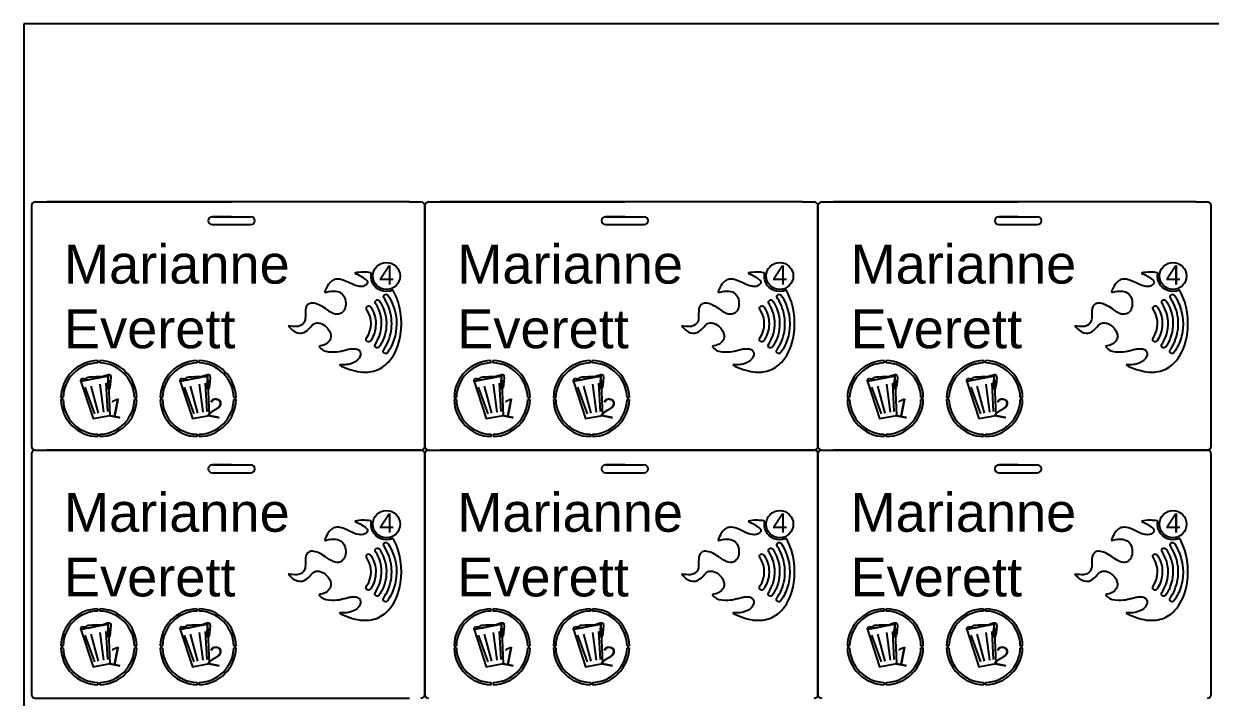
# Model space of a CAD drawing. Header units: millimetres. Extents: x 0 to 527, y 0 to 420.
# Drawn here: x -0.1 to 258.4, y 273.3 to 420 of the extents above; entities that cross this region are included whole.
import ezdxf

# ---------------------------------------------------------------- set-up
doc = ezdxf.new("R2010")
doc.units = ezdxf.units.MM
doc.layers.add('LAYER_1', color=7, linetype='Continuous')
doc.styles.get("Standard").update_dxf_attribs({"font": 'arial.ttf'})

# ---------------------------------------------------------------- blocks, each defined once
blk = doc.blocks.new('logo')
at = {"color": 5}
blk.add_circle((244.328999, 239.509559), 31.824546, dxfattribs=at)
at = {"layer": 'LAYER_1', "color": 5}
for points in [[(189.684987, 248.70084), (189.684987, 248.70084)], [(240.154483, 207.920638), (240.154483, 207.920638)], [(243.060265, 196.613201), (243.060265, 196.613201)], [(202.790682, 169.616882), (202.790682, 169.616882)], [(223.06657, 183.419313), (223.066585, 183.419313)]]:
    blk.add_lwpolyline(points, dxfattribs=at)
for points in [[(123.115821, 231.467646), (115.934837, 229.454806), (109.609385, 223.22072), (104.471515, 213.105563)], [(135.251376, 231.793965), (132.064272, 232.348481), (125.642108, 232.175764), (123.115821, 231.467646)], [(157.688043, 223.283201), (145.951115, 228.962517), (141.233356, 230.753175), (135.251376, 231.793965)], [(178.572487, 215.336882), (172.480546, 216.583288), (168.013487, 218.286883), (157.688043, 223.283201)], [(185.35464, 248.559729), (178.032664, 248.066337), (170.388043, 246.842458), (170.388043, 246.16966)], [(170.388043, 246.16966), (170.388043, 245.980221), (171.435793, 245.413462), (172.716376, 244.89966)], [(172.716376, 244.89966), (179.840723, 242.0412), (192.953304, 234.112652), (196.802279, 230.338757)], [(189.684987, 248.70084), (188.183588, 248.694603), (186.726474, 248.652171), (185.35464, 248.559729)], [(202.993529, 247.695424), (199.062309, 248.367313), (194.189183, 248.719543), (189.684987, 248.70084)], [(196.802279, 230.338757), (199.019812, 228.16448), (199.849517, 226.593423), (199.853807, 224.553201)], [(199.853807, 224.553201), (199.856347, 223.322357), (199.686088, 222.738033), (199.042418, 221.730979)], [(208.664432, 246.47834), (208.472255, 246.670517), (206.552995, 247.087074), (202.993529, 247.695424)], [(208.285196, 237.711813), (208.18911, 240.819407), (208.257707, 243.228408), (208.470404, 244.449868)], [(209.158321, 230.144729), (208.564308, 232.383313), (208.407816, 233.746068), (208.285196, 237.711813)], [(208.470404, 244.449868), (208.652443, 245.49516), (208.737663, 246.405109), (208.664432, 246.47834)], [(251.182973, 203.562924), (232.246991, 199.983547), (214.120089, 211.445924), (209.158321, 230.144729)], [(104.471515, 213.105563), (101.804357, 207.854609), (99.260626, 201.128757), (99.94714, 201.128757)], [(99.94714, 201.128757), (100.012858, 201.128757), (101.632108, 201.503099), (103.545473, 201.966604)], [(103.545473, 201.966604), (119.867971, 205.920673), (132.261184, 204.647425), (139.846307, 198.235979)], [(139.846307, 198.235979), (143.46095, 195.18065), (146.090891, 190.635924), (147.519223, 184.980354)], [(189.579154, 215.195771), (187.386635, 214.653924), (181.544499, 214.728812), (178.572487, 215.336882)], [(199.042418, 221.730979), (197.069216, 218.643795), (193.475932, 216.158798), (189.579154, 215.195771)], [(238.915126, 194.699382), (240.159139, 196.078021), (241.319798, 196.613201), (243.060265, 196.613201)], [(243.060265, 196.613201), (245.853275, 196.613201), (247.146806, 195.408364), (250.680265, 189.531188)], [(259.041098, 206.041188), (257.174563, 205.221109), (253.00857, 203.908008), (251.182973, 203.562924)], [(262.630613, 200.846535), (260.15466, 205.585125), (259.649725, 206.308593), (259.041098, 206.041188)], [(277.314988, 101.786535), (282.520311, 136.458695), (277.074833, 173.202555), (262.630613, 200.846535)], [(62.790821, 174.423479), (59.34191, 172.675784), (56.333091, 168.383794), (54.897418, 163.169868)], [(90.095821, 169.819729), (78.243351, 175.981298), (68.949615, 177.544374), (62.790821, 174.423479)], [(105.882626, 159.941951), (99.567732, 164.511205), (95.941746, 166.780695), (90.095821, 169.819729)], [(147.519223, 184.980354), (150.3812, 173.648184), (148.343516, 161.918721), (142.403946, 155.558688)], [(197.878251, 166.821118), (198.934301, 168.623135), (200.851818, 169.635909), (202.790682, 169.616882)], [(202.790682, 169.616882), (203.671983, 169.608246), (204.554763, 169.384884), (205.36596, 168.928965)], [(205.36596, 168.928965), (208.239727, 167.313819), (213.957958, 156.324904), (216.513737, 147.506535)], [(218.092418, 176.134451), (217.717991, 177.119269), (217.721369, 178.866317), (218.101223, 179.873896)], [(220.226723, 172.430285), (219.211991, 174.046794), (218.25154, 175.71593), (218.092418, 176.134451)], [(218.101223, 179.873896), (218.475207, 180.865851), (219.929374, 182.407007), (221.038098, 182.98716)], [(229.504779, 151.792785), (227.471842, 158.656539), (223.946661, 166.50429), (220.226723, 172.430285)], [(221.038098, 182.98716), (221.568267, 183.264576), (222.29918, 183.408083), (223.06657, 183.419313)], [(223.066585, 183.419313), (224.053231, 183.433762), (225.10161, 183.234508), (225.897626, 182.82841)], [(225.897626, 182.82841), (227.282335, 182.121982), (227.847895, 181.414598), (230.307348, 177.351535)], [(230.307348, 177.351535), (240.317875, 160.813976), (245.085924, 141.819994), (244.039223, 122.591604)], [(239.453112, 186.391465), (237.044402, 190.135169), (236.895691, 192.461399), (238.915126, 194.699382)], [(256.086585, 139.604313), (253.931079, 157.168782), (248.589004, 172.192146), (239.453112, 186.391465)], [(250.680265, 189.531188), (266.169953, 163.767316), (271.430256, 133.736269), (265.611585, 104.326535)], [(54.23596, 150.469868), (54.197944, 139.393312), (54.083097, 138.034779), (52.79839, 134.418479)], [(54.897418, 163.169868), (54.312216, 161.044594), (54.269694, 160.299267), (54.23596, 150.469868)], [(128.478043, 149.64966), (121.691394, 149.631456), (117.471221, 151.556819), (105.882626, 159.941951)], [(134.528182, 150.566882), (132.115848, 149.742164), (131.542691, 149.657872), (128.478043, 149.64966)], [(142.403946, 155.558688), (140.036646, 153.023804), (138.07924, 151.780903), (134.528182, 150.566882)], [(197.26089, 163.796049), (197.151492, 165.315897), (197.232617, 165.71943), (197.878251, 166.821118)], [(199.289362, 158.936535), (197.59297, 161.704858), (197.373694, 162.228857), (197.26089, 163.796049)], [(198.716098, 95.410076), (211.077889, 115.000301), (211.300785, 139.335205), (199.289362, 158.936535)], [(216.513737, 147.506535), (218.516731, 140.595463), (219.196223, 135.583137), (219.203668, 127.689243)], [(220.138529, 82.798271), (232.957613, 103.176575), (236.396795, 128.523441), (229.504779, 151.792785)], [(256.086585, 115.615424), (256.788474, 121.334871), (256.788474, 133.884865), (256.086585, 139.604313)], [(14.116307, 122.274104), (13.997678, 122.155475), (15.928619, 120.06685), (18.411376, 117.626257)], [(19.046376, 121.833132), (16.449415, 122.195937), (14.234939, 122.392736), (14.116307, 122.274104)], [(18.411376, 117.626257), (26.419516, 109.754122), (33.387648, 106.027087), (40.997973, 105.543618)], [(37.461376, 121.480354), (33.832411, 120.731173), (25.845829, 120.88322), (19.046376, 121.833132)], [(52.79839, 134.418479), (50.293146, 127.366511), (45.207394, 123.079476), (37.461376, 121.480354)], [(40.997973, 105.543618), (49.591541, 104.997687), (58.605668, 110.243552), (66.830126, 120.580771)], [(66.830126, 120.580771), (71.249108, 126.134935), (73.94796, 128.110632), (78.383598, 129.047438)], [(78.383598, 129.047438), (81.281183, 129.659405), (85.925186, 129.462262), (89.072765, 128.597646)], [(89.072765, 128.597646), (93.923098, 127.265295), (99.471226, 123.84103), (103.92471, 119.425424)], [(103.92471, 119.425424), (107.117272, 116.260016), (109.039513, 113.700506), (110.812696, 110.253201)], [(219.203668, 127.689243), (219.211627, 119.245786), (218.337463, 113.387937), (215.966932, 106.055146)], [(244.039223, 122.591604), (243.475815, 112.241573), (241.64132, 103.424886), (238.086098, 93.92841)], [(240.070473, 69.895425), (248.714635, 83.574204), (254.009426, 98.689391), (256.086585, 115.615424)], [(113.361515, 92.402646), (112.111042, 88.642131), (109.210227, 84.852939), (105.000682, 81.466535)], [(110.812696, 110.253201), (114.084563, 103.892246), (115.01359, 97.370897), (113.361515, 92.402646)], [(196.775821, 90.471188), (196.775821, 92.282961), (196.822418, 92.409086), (198.716098, 95.410076)], [(197.57839, 87.446118), (196.889012, 88.440889), (196.775821, 88.885505), (196.775821, 90.471188)], [(199.827348, 85.567576), (198.930918, 86.014286), (198.083286, 86.717556), (197.57839, 87.446118)], [(203.752001, 85.144243), (202.157892, 84.701515), (201.395051, 84.786357), (199.827348, 85.567576)], [(208.144085, 89.439313), (206.256791, 86.518366), (205.287999, 85.57083), (203.752001, 85.144243)], [(215.966932, 106.055146), (213.953937, 99.828327), (211.532752, 94.683919), (208.144085, 89.439313)], [(238.086098, 93.92841), (234.572652, 84.543516), (228.103673, 73.129384), (225.456654, 71.641675)], [(251.800335, 40.826536), (264.511824, 55.796246), (273.710265, 77.775827), (277.314988, 101.786535)], [(265.611585, 104.326535), (263.041923, 91.338507), (258.668749, 79.64663), (252.082557, 68.184453)], [(86.347557, 74.384522), (86.2346, 73.803017), (89.302539, 70.285558), (91.427557, 68.563689)], [(90.016446, 75.442855), (87.512567, 74.984961), (86.402429, 74.66701), (86.347557, 74.384522)], [(105.000682, 81.466535), (101.289516, 78.481055), (96.850801, 76.692687), (90.016446, 75.442855)], [(91.427557, 68.563689), (97.849617, 63.359999), (104.666898, 61.392351), (116.210196, 61.39348)], [(116.210196, 61.39348), (124.81904, 61.394327), (131.694225, 62.024038), (137.914848, 63.386675)], [(137.914848, 63.386675), (139.24501, 63.678047), (143.188876, 64.69322), (146.681376, 65.644453)], [(146.681376, 65.644453), (150.173876, 66.595685), (154.936376, 67.77599), (157.26471, 68.263828)], [(157.26471, 68.263828), (161.040346, 69.054908), (162.032024, 69.154337), (166.436932, 69.17223)], [(166.436932, 69.17223), (172.036703, 69.194977), (174.180678, 68.808672), (177.58471, 67.196675)], [(177.58471, 67.196675), (182.533059, 64.853361), (184.769752, 60.122109), (183.537835, 54.584869)], [(217.695543, 73.952369), (217.085147, 75.238685), (217.103396, 77.695589), (217.730821, 78.84716)], [(221.046932, 71.024314), (219.854131, 71.39477), (218.238383, 72.808421), (217.695543, 73.952369)], [(217.730821, 78.84716), (218.00222, 79.345279), (219.084866, 81.123279), (220.138529, 82.798271)], [(225.456654, 71.641675), (224.168589, 70.917744), (222.254662, 70.649223), (221.046932, 71.024314)], [(237.010126, 60.952508), (236.592279, 62.060817), (236.638555, 64.255324), (237.098321, 65.097647)], [(239.955821, 57.874522), (238.893285, 58.350177), (237.403713, 59.908551), (237.010126, 60.952508)], [(237.098321, 65.097647), (237.310131, 65.485703), (238.648155, 67.644703), (240.070473, 69.895425)], [(244.242071, 57.777508), (243.157127, 57.367583), (240.982616, 57.414858), (239.955821, 57.874522)], [(252.082557, 68.184453), (248.149017, 61.338783), (245.952275, 58.423664), (244.242071, 57.777508)], [(141.671932, 31.380911), (136.460111, 31.38204), (134.263598, 31.291173), (134.263598, 31.07223)], [(134.263598, 31.07223), (134.263598, 30.90106), (136.518893, 29.712896), (139.273043, 28.426397)], [(139.273043, 28.426397), (157.534999, 19.895999), (173.061873, 15.381368), (188.309154, 14.182993)], [(158.314223, 33.083064), (152.866832, 31.709451), (149.653941, 31.379218), (141.671932, 31.380911)], [(179.569085, 46.047647), (175.432999, 40.251449), (167.468829, 35.391495), (158.314223, 33.083064)], [(183.537835, 54.584869), (182.984498, 52.097732), (181.294013, 48.464917), (179.569085, 46.047647)], [(204.819154, 14.694521), (217.927891, 16.514583), (228.780735, 20.948832), (239.188529, 28.743897)], [(239.188529, 28.743897), (242.329962, 31.096716), (248.806688, 37.301064), (251.800335, 40.826536)], [(188.309154, 14.182993), (191.162483, 13.958734), (201.943428, 14.295247), (204.819154, 14.694521)]]:
    blk.add_open_spline(points, degree=3, dxfattribs=at)
blk = doc.blocks.new('beer')
at = {"layer": 'LAYER_1', "color": 5}
for points in [[(24.945156, 244.869537), (24.945156, 244.869537)], [(24.996826, 244.726992), (50.396826, 44.349214), (140.304763, 44.349214), (170.139682, 244.726992), (24.996826, 244.726992)], [(39.914285, 211.666674), (62.895237, 67.73334)], [(71.44254, 211.505403), (81.925081, 67.57207)], [(118.130159, 211.666671), (110.469841, 67.733337)], [(150.142222, 211.021595), (130.386667, 67.088262)]]:
    blk.add_lwpolyline(points, dxfattribs=at)
for points in [[(24.945156, 244.869537), (24.945156, 244.869537), (27.2849, 260.445957), (35.26735, 258.307799)], [(35.26735, 258.307799), (43.249799, 256.169644), (46.218763, 253.188096), (52.633231, 254.185901)], [(52.633231, 254.185901), (59.047699, 255.183706), (61.151268, 261.140153), (74.978012, 259.14454)], [(74.978012, 259.14454), (88.804756, 257.148927), (122.349469, 251.957037), (128.717003, 249.879196)], [(128.717003, 249.879196), (138.342127, 246.738342), (146.616793, 250.705556), (150.953831, 251.16209)], [(150.953831, 251.16209), (156.370491, 251.732267), (163.186, 252.720939), (165.920922, 252.587527)], [(167.203817, 239.616046), (166.817974, 245.918145), (164.63803, 244.726992), (162.072241, 244.726992)], [(165.920922, 252.587527), (171.765217, 252.30244), (179.890208, 253.971703), (181.173103, 244.726992)], [(162.072241, 244.726992), (159.506454, 244.726992), (24.945156, 244.869537), (24.945156, 244.869537)], [(165.350749, 186.019597), (162.098076, 178.196001), (154.171052, 177.873292), (155.515228, 184.59416)], [(155.515228, 184.59416), (157.225754, 193.146786), (158.021367, 199.271313), (158.22356, 206.688443)], [(158.22356, 206.688443), (158.319591, 210.211228), (167.631449, 232.631402), (167.203817, 239.616046)], [(181.173103, 244.726992), (182.443907, 235.569397), (170.776115, 199.06912), (165.350749, 186.019597)]]:
    blk.add_open_spline(points, degree=3, dxfattribs=at)

msp = doc.modelspace()

# ---------------------------------------------------------------- linework, layer by layer
at = {"color": 1}
for p, q in [((2.42, 381.29), (4.89, 381.29)), ((4.89, 381.29), (45.13, 381.29)), ((45.13, 381.29), (45.13, 381.29)), ((83.86, 381.29), (86.33, 381.29)), ((88.02, 381.29), (90.49, 381.29)), ((90.49, 381.29), (130.73, 381.29)), ((130.73, 381.29), (130.73, 381.29)), ((169.46, 381.29), (171.93, 381.29)), ((173.62, 381.29), (176.09, 381.29)), ((176.09, 381.29), (216.33, 381.29)), ((216.33, 381.29), (216.33, 381.29)), ((255.06, 381.29), (257.53, 381.29)), ((45.13, 378.05), (40.91, 378.05)), ((40.91, 378.05), (49.35, 378.05)), ((130.73, 378.05), (126.51, 378.05)), ((126.51, 378.05), (134.95, 378.05)), ((216.33, 378.05), (212.11, 378.05)), ((212.11, 378.05), (220.55, 378.05)), ((40.91, 376.36), (49.35, 376.36)), ((126.51, 376.36), (134.95, 376.36)), ((212.11, 376.36), (220.55, 376.36)), ((16, 346.28), (16, 346.78)), ((16.45, 346.28), (16.45, 346.78)), ((37.63, 346.28), (37.63, 346.78)), ((38.07, 346.28), (38.07, 346.78)), ((101.6, 346.28), (101.6, 346.78)), ((102.05, 346.28), (102.05, 346.78)), ((123.23, 346.28), (123.23, 346.78)), ((123.67, 346.28), (123.67, 346.78)), ((187.2, 346.28), (187.2, 346.78)), ((187.65, 346.28), (187.65, 346.78)), ((208.83, 346.28), (208.83, 346.78)), ((209.27, 346.28), (209.27, 346.78)), ((8.46, 338.73), (7.96, 338.73)), ((23.99, 338.73), (24.49, 338.73)), ((30.08, 338.73), (29.58, 338.73)), ((45.61, 338.73), (46.11, 338.73)), ((94.06, 338.73), (93.56, 338.73)), ((109.59, 338.73), (110.09, 338.73)), ((115.68, 338.73), (115.18, 338.73)), ((131.21, 338.73), (131.71, 338.73)), ((179.66, 338.73), (179.16, 338.73)), ((195.19, 338.73), (195.69, 338.73)), ((201.28, 338.73), (200.78, 338.73)), ((216.81, 338.73), (217.31, 338.73)), ((8.46, 338.29), (7.96, 338.29)), ((23.99, 338.29), (24.49, 338.29)), ((30.08, 338.29), (29.58, 338.29)), ((45.61, 338.29), (46.11, 338.29)), ((94.06, 338.29), (93.56, 338.29)), ((109.59, 338.29), (110.09, 338.29)), ((115.68, 338.29), (115.18, 338.29)), ((131.21, 338.29), (131.71, 338.29)), ((179.66, 338.29), (179.16, 338.29)), ((195.19, 338.29), (195.69, 338.29)), ((201.28, 338.29), (200.78, 338.29)), ((216.81, 338.29), (217.31, 338.29)), ((16, 330.75), (16, 330.25)), ((16.45, 330.75), (16.45, 330.25)), ((37.63, 330.75), (37.63, 330.25)), ((38.07, 330.75), (38.07, 330.25)), ((101.6, 330.75), (101.6, 330.25)), ((102.05, 330.75), (102.05, 330.25)), ((123.23, 330.75), (123.23, 330.25)), ((123.67, 330.75), (123.67, 330.25)), ((187.2, 330.75), (187.2, 330.25)), ((187.65, 330.75), (187.65, 330.25)), ((208.83, 330.75), (208.83, 330.25)), ((209.27, 330.75), (209.27, 330.25)), ((2.42, 327.31), (4.89, 327.31)), ((2.42, 327.31), (4.89, 327.31)), ((4.89, 327.31), (45.13, 327.31)), ((45.13, 327.31), (45.13, 327.31)), ((83.86, 327.31), (86.33, 327.31)), ((86.33, 327.31), (83.86, 327.31)), ((88.02, 327.31), (90.49, 327.31)), ((88.02, 327.31), (90.49, 327.31)), ((90.49, 327.31), (130.73, 327.31)), ((130.73, 327.31), (130.73, 327.31)), ((169.46, 327.31), (171.93, 327.31)), ((171.93, 327.31), (169.46, 327.31)), ((173.62, 327.31), (176.09, 327.31)), ((173.62, 327.31), (176.09, 327.31)), ((176.09, 327.31), (216.33, 327.31)), ((216.33, 327.31), (216.33, 327.31)), ((255.06, 327.31), (257.53, 327.31)), ((257.53, 327.31), (255.06, 327.31)), ((45.13, 324.07), (40.91, 324.07)), ((40.91, 324.07), (49.35, 324.07)), ((130.73, 324.07), (126.51, 324.07)), ((126.51, 324.07), (134.95, 324.07)), ((216.33, 324.07), (212.11, 324.07)), ((212.11, 324.07), (220.55, 324.07)), ((40.91, 322.38), (49.35, 322.38)), ((126.51, 322.38), (134.95, 322.38)), ((212.11, 322.38), (220.55, 322.38)), ((16, 292.3), (16, 292.8)), ((16.45, 292.3), (16.45, 292.8)), ((37.63, 292.3), (37.63, 292.8)), ((38.07, 292.3), (38.07, 292.8)), ((101.6, 292.3), (101.6, 292.8)), ((102.05, 292.3), (102.05, 292.8)), ((123.23, 292.3), (123.23, 292.8)), ((123.67, 292.3), (123.67, 292.8)), ((187.2, 292.3), (187.2, 292.8)), ((187.65, 292.3), (187.65, 292.8)), ((208.83, 292.3), (208.83, 292.8)), ((209.27, 292.3), (209.27, 292.8)), ((8.46, 284.75), (7.96, 284.75)), ((23.99, 284.75), (24.49, 284.75)), ((30.08, 284.75), (29.58, 284.75)), ((45.61, 284.75), (46.11, 284.75)), ((94.06, 284.75), (93.56, 284.75)), ((109.59, 284.75), (110.09, 284.75)), ((115.68, 284.75), (115.18, 284.75)), ((131.21, 284.75), (131.71, 284.75)), ((179.66, 284.75), (179.16, 284.75)), ((195.19, 284.75), (195.69, 284.75)), ((201.28, 284.75), (200.78, 284.75)), ((216.81, 284.75), (217.31, 284.75)), ((8.46, 284.31), (7.96, 284.31)), ((23.99, 284.31), (24.49, 284.31)), ((30.08, 284.31), (29.58, 284.31)), ((45.61, 284.31), (46.11, 284.31)), ((94.06, 284.31), (93.56, 284.31)), ((109.59, 284.31), (110.09, 284.31)), ((115.68, 284.31), (115.18, 284.31)), ((131.21, 284.31), (131.71, 284.31)), ((179.66, 284.31), (179.16, 284.31)), ((195.19, 284.31), (195.69, 284.31)), ((201.28, 284.31), (200.78, 284.31)), ((216.81, 284.31), (217.31, 284.31)), ((16, 276.77), (16, 276.27)), ((16.45, 276.77), (16.45, 276.27)), ((37.63, 276.77), (37.63, 276.27)), ((38.07, 276.77), (38.07, 276.27)), ((101.6, 276.77), (101.6, 276.27)), ((102.05, 276.77), (102.05, 276.27)), ((123.23, 276.77), (123.23, 276.27)), ((123.67, 276.77), (123.67, 276.27)), ((187.2, 276.77), (187.2, 276.27)), ((187.65, 276.77), (187.65, 276.27)), ((208.83, 276.77), (208.83, 276.27)), ((209.27, 276.77), (209.27, 276.27)), ((2.42, 273.33), (4.89, 273.33))]:
    msp.add_line(p, q, dxfattribs=at)
msp.add_lwpolyline([(-0.1, 420.04), (-0.1, 0.04), (526.9, 0.04), (526.9, 420.04)], close=True, dxfattribs=at)
for points in [[(1.57, 380.45), (1.57, 328.16)], [(83.86, 381.29), (4.89, 381.29)], [(87.17, 328.16), (87.17, 380.45)], [(87.17, 380.45), (87.17, 328.16)], [(169.46, 381.29), (90.49, 381.29)], [(172.77, 328.16), (172.77, 380.45)], [(172.77, 380.45), (172.77, 328.16)], [(255.06, 381.29), (176.09, 381.29)], [(258.37, 328.16), (258.37, 380.45)], [(1.57, 326.47), (1.57, 274.18)], [(83.86, 327.31), (4.89, 327.31)], [(4.89, 327.31), (83.86, 327.31)], [(87.17, 274.18), (87.17, 326.47)], [(87.17, 326.47), (87.17, 274.18)], [(169.46, 327.31), (90.49, 327.31)], [(90.49, 327.31), (169.46, 327.31)], [(172.77, 274.18), (172.77, 326.47)], [(172.77, 326.47), (172.77, 274.18)], [(255.06, 327.31), (176.09, 327.31)], [(176.09, 327.31), (255.06, 327.31)], [(258.37, 274.18), (258.37, 326.47)], [(4.89, 273.33), (83.86, 273.33)]]:
    msp.add_lwpolyline(points, dxfattribs=at)
for centre, radius, start, end in [((2.42, 380.45), 0.844, 90, 180), ((86.33, 380.45), 0.844, 0, 90), ((88.02, 380.45), 0.844, 90, 180), ((171.93, 380.45), 0.844, 0, 90), ((173.62, 380.45), 0.844, 90, 180), ((257.53, 380.45), 0.844, 0, 90), ((40.91, 377.21), 0.844, 90, 270), ((49.35, 377.21), 0.844, 270, 90), ((126.51, 377.21), 0.844, 90, 270), ((134.95, 377.21), 0.844, 270, 90), ((212.11, 377.21), 0.844, 90, 270), ((220.55, 377.21), 0.844, 270, 90), ((16.23, 338.51), 8.27, 91.532, 178.468), ((16.23, 338.51), 8.27, 1.532, 88.468), ((37.85, 338.51), 8.27, 91.532, 178.468), ((37.85, 338.51), 8.27, 1.532, 88.468), ((101.83, 338.51), 8.27, 91.532, 178.468), ((101.83, 338.51), 8.27, 1.532, 88.468), ((123.45, 338.51), 8.27, 91.532, 178.468), ((123.45, 338.51), 8.27, 1.532, 88.468), ((187.43, 338.51), 8.27, 91.532, 178.468), ((187.43, 338.51), 8.27, 1.532, 88.468), ((209.05, 338.51), 8.27, 91.532, 178.468), ((209.05, 338.51), 8.27, 1.532, 88.468), ((16.23, 338.51), 7.77, 91.6304, 178.3696), ((16.23, 338.51), 7.77, 1.6304, 88.3696), ((37.85, 338.51), 7.77, 91.6304, 178.3696), ((37.85, 338.51), 7.77, 1.6304, 88.3696), ((101.83, 338.51), 7.77, 91.6304, 178.3696), ((101.83, 338.51), 7.77, 1.6304, 88.3696), ((123.45, 338.51), 7.77, 91.6304, 178.3696), ((123.45, 338.51), 7.77, 1.6304, 88.3696), ((187.43, 338.51), 7.77, 91.6304, 178.3696), ((187.43, 338.51), 7.77, 1.6304, 88.3696), ((209.05, 338.51), 7.77, 91.6304, 178.3696), ((209.05, 338.51), 7.77, 1.6304, 88.3696), ((16.23, 338.51), 8.27, 181.532, 268.468), ((16.23, 338.51), 7.77, 181.6304, 268.3696), ((16.23, 338.51), 7.77, 271.6304, 358.3696), ((16.23, 338.51), 8.27, 271.532, 358.468), ((37.85, 338.51), 8.27, 181.532, 268.468), ((37.85, 338.51), 7.77, 181.6304, 268.3696), ((37.85, 338.51), 7.77, 271.6304, 358.3696), ((37.85, 338.51), 8.27, 271.532, 358.468), ((101.83, 338.51), 8.27, 181.532, 268.468), ((101.83, 338.51), 7.77, 181.6304, 268.3696), ((101.83, 338.51), 7.77, 271.6304, 358.3696), ((101.83, 338.51), 8.27, 271.532, 358.468), ((123.45, 338.51), 8.27, 181.532, 268.468), ((123.45, 338.51), 7.77, 181.6304, 268.3696), ((123.45, 338.51), 7.77, 271.6304, 358.3696), ((123.45, 338.51), 8.27, 271.532, 358.468), ((187.43, 338.51), 8.27, 181.532, 268.468), ((187.43, 338.51), 7.77, 181.6304, 268.3696), ((187.43, 338.51), 7.77, 271.6304, 358.3696), ((187.43, 338.51), 8.27, 271.532, 358.468), ((209.05, 338.51), 8.27, 181.532, 268.468), ((209.05, 338.51), 7.77, 181.6304, 268.3696), ((209.05, 338.51), 7.77, 271.6304, 358.3696), ((209.05, 338.51), 8.27, 271.532, 358.468), ((2.42, 328.16), 0.844, 180, 270), ((2.42, 326.47), 0.844, 90, 180), ((86.33, 328.16), 0.844, 270, 0), ((86.33, 326.47), 0.844, 0, 90), ((88.02, 328.16), 0.844, 180, 270), ((88.02, 326.47), 0.844, 90, 180), ((171.93, 328.16), 0.844, 270, 0), ((171.93, 326.47), 0.844, 0, 90), ((173.62, 328.16), 0.844, 180, 270), ((173.62, 326.47), 0.844, 90, 180), ((257.53, 328.16), 0.844, 270, 0), ((257.53, 326.47), 0.844, 0, 90), ((40.91, 323.23), 0.844, 90, 270), ((49.35, 323.23), 0.844, 270, 90), ((126.51, 323.23), 0.844, 90, 270), ((134.95, 323.23), 0.844, 270, 90), ((212.11, 323.23), 0.844, 90, 270), ((220.55, 323.23), 0.844, 270, 90), ((16.23, 284.53), 8.27, 91.532, 178.468), ((16.23, 284.53), 7.77, 91.6304, 178.3696), ((16.23, 284.53), 8.27, 1.532, 88.468), ((16.23, 284.53), 7.77, 1.6304, 88.3696), ((37.85, 284.53), 8.27, 91.532, 178.468), ((37.85, 284.53), 7.77, 91.6304, 178.3696), ((37.85, 284.53), 8.27, 1.532, 88.468), ((37.85, 284.53), 7.77, 1.6304, 88.3696), ((101.83, 284.53), 8.27, 91.532, 178.468), ((101.83, 284.53), 7.77, 91.6304, 178.3696), ((101.83, 284.53), 8.27, 1.532, 88.468), ((101.83, 284.53), 7.77, 1.6304, 88.3696), ((123.45, 284.53), 8.27, 91.532, 178.468), ((123.45, 284.53), 7.77, 91.6304, 178.3696), ((123.45, 284.53), 8.27, 1.532, 88.468), ((123.45, 284.53), 7.77, 1.6304, 88.3696), ((187.43, 284.53), 8.27, 91.532, 178.468), ((187.43, 284.53), 7.77, 91.6304, 178.3696), ((187.43, 284.53), 8.27, 1.532, 88.468), ((187.43, 284.53), 7.77, 1.6304, 88.3696), ((209.05, 284.53), 8.27, 91.532, 178.468), ((209.05, 284.53), 7.77, 91.6304, 178.3696), ((209.05, 284.53), 8.27, 1.532, 88.468), ((209.05, 284.53), 7.77, 1.6304, 88.3696), ((16.23, 284.53), 8.27, 181.532, 268.468), ((16.23, 284.53), 7.77, 181.6304, 268.3696), ((16.23, 284.53), 7.77, 271.6304, 358.3696), ((16.23, 284.53), 8.27, 271.532, 358.468), ((37.85, 284.53), 8.27, 181.532, 268.468), ((37.85, 284.53), 7.77, 181.6304, 268.3696), ((37.85, 284.53), 7.77, 271.6304, 358.3696), ((37.85, 284.53), 8.27, 271.532, 358.468), ((101.83, 284.53), 8.27, 181.532, 268.468), ((101.83, 284.53), 7.77, 181.6304, 268.3696), ((101.83, 284.53), 7.77, 271.6304, 358.3696), ((101.83, 284.53), 8.27, 271.532, 358.468), ((123.45, 284.53), 8.27, 181.532, 268.468), ((123.45, 284.53), 7.77, 181.6304, 268.3696), ((123.45, 284.53), 7.77, 271.6304, 358.3696), ((123.45, 284.53), 8.27, 271.532, 358.468), ((187.43, 284.53), 8.27, 181.532, 268.468), ((187.43, 284.53), 7.77, 181.6304, 268.3696), ((187.43, 284.53), 7.77, 271.6304, 358.3696), ((187.43, 284.53), 8.27, 271.532, 358.468), ((209.05, 284.53), 8.27, 181.532, 268.468), ((209.05, 284.53), 7.77, 181.6304, 268.3696), ((209.05, 284.53), 7.77, 271.6304, 358.3696), ((209.05, 284.53), 8.27, 271.532, 358.468), ((2.42, 274.18), 0.844, 180, 270), ((86.33, 274.18), 0.844, 270, 0), ((88.02, 274.18), 0.844, 180, 270), ((171.93, 274.18), 0.844, 270, 0), ((173.62, 274.18), 0.844, 180, 270), ((257.53, 274.18), 0.844, 270, 0)]:
    msp.add_arc(centre, radius, start, end, dxfattribs=at)

# ---------------------------------------------------------------- block references
at = {"color": 5, "xscale": 0.0928071272272585, "yscale": 0.0928071272272585, "zscale": 0.0928071272272585}
for p in [(56.17, 342.95), (141.77, 342.95), (227.37, 342.95), (56.17, 288.97), (141.77, 288.97), (227.37, 288.97)]:
    msp.add_blockref('logo', p, dxfattribs=at)
at = {"color": 5, "xscale": 0.042185057830572, "yscale": 0.042185057830572, "zscale": 0.042185057830572, "rotation": 10.77141986980967}
for p in [(13.24, 331.91), (34.86, 331.91), (98.84, 331.91), (120.46, 331.91), (184.44, 331.91), (206.06, 331.91), (13.24, 277.93), (34.86, 277.93), (98.84, 277.93), (120.46, 277.93), (184.44, 277.93), (206.06, 277.93)]:
    msp.add_blockref('beer', p, dxfattribs=at)

# ---------------------------------------------------------------- texts
at = {"color": 5, "attachment_point": 1}
for s, width, insert, char_height in [('Marianne Everett', 70.1649, (8.66, 371.96), 8.437), ('Marianne Everett', 70.1649, (94.26, 371.96), 8.437), ('Marianne Everett', 70.1649, (179.86, 371.96), 8.437), ('4', 5.8159, (77.26, 367.52), 4.22), ('4', 5.8159, (162.86, 367.52), 4.22), ('4', 5.8159, (248.46, 367.52), 4.22), ('Marianne Everett', 70.1649, (8.66, 317.98), 8.437), ('Marianne Everett', 40.6866, (94.26, 317.98), 8.437), ('Marianne Everett', 70.1649, (179.86, 317.98), 8.437), ('4', 5.8159, (77.26, 313.54), 4.22), ('4', 5.8159, (162.86, 313.54), 4.22), ('4', 5.8159, (248.46, 313.54), 4.22)]:
    msp.add_mtext_dynamic_manual_height_columns(s, width=width, gutter_width=12.5, heights=[0], dxfattribs=dict(at, insert=insert, char_height=char_height))
at = {"color": 5, "char_height": 4.22, "attachment_point": 1, "rotation": 348.9601}
for s, insert in [('2', (40.33, 338.85)), ('2', (125.93, 338.85)), ('2', (211.53, 338.85)), ('1', (18.71, 338.85)), ('1', (104.31, 338.85)), ('1', (189.91, 338.85)), ('1', (18.71, 284.87)), ('2', (40.33, 284.87)), ('1', (104.31, 284.87)), ('2', (125.93, 284.87)), ('1', (189.91, 284.87)), ('2', (211.53, 284.87))]:
    msp.add_mtext_dynamic_manual_height_columns(s, width=7.936, gutter_width=12.5, heights=[0], dxfattribs=dict(at, insert=insert))

doc.saveas('drawing.dxf')
